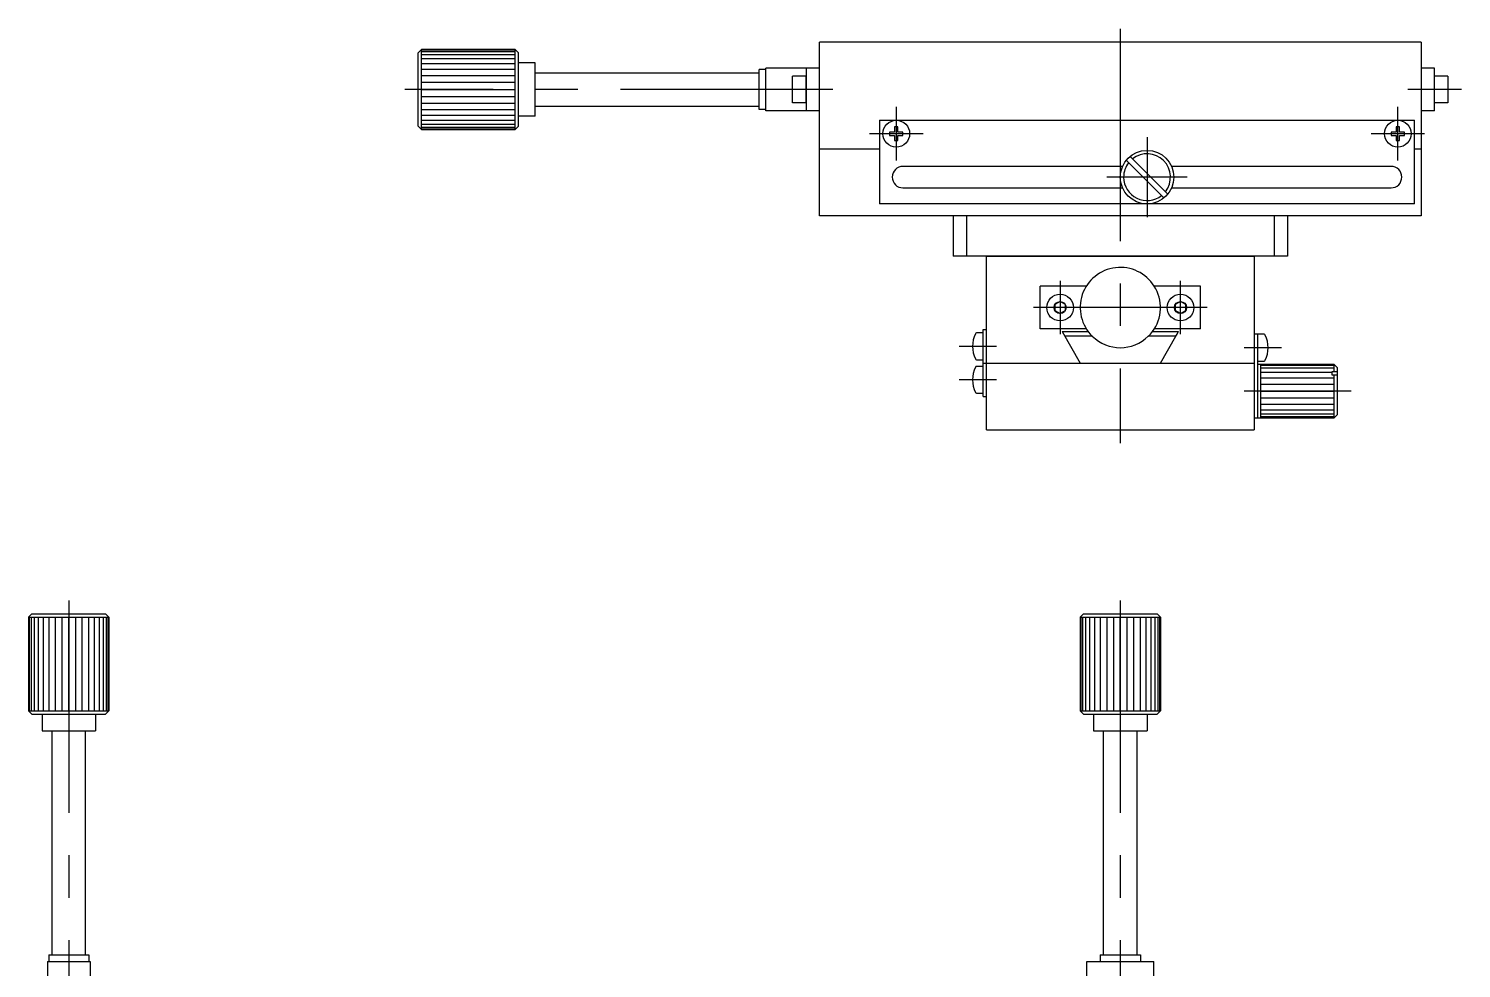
# Model space of a CAD drawing. Extents: x -199 to 404, y -148 to 193.
# Drawn here: x -163.2 to 51, y 52 to 192.5 of the extents above; entities that cross this region are included whole.
import ezdxf

# ---------------------------------------------------------------- set-up
doc = ezdxf.new("R2010")
doc.units = 0
doc.linetypes.add('CENTER', pattern=[50.8, 31.75, -6.35, 6.35, -6.35])
doc.layers.get('0').update_dxf_attribs({"linetype": 'CONTINUOUS'})
doc.layers.add('CENTER', color=1, linetype='CENTER')

msp = doc.modelspace()

# ---------------------------------------------------------------- linework, layer by layer
at = {"color": 7, "linetype": 'CONTINUOUS'}
for p, q in [((-105, 188.91), (-104.5, 189.41)), ((-105, 185.61), (-105, 188.91)), ((-90.5, 189.41), (-104.5, 189.41)), ((-104.5, 189.32), (-104.5, 189.41)), ((-90.5, 189.32), (-104.5, 189.32)), ((-104.5, 189.05), (-104.5, 189.32)), ((-90.5, 189.05), (-104.5, 189.05)), ((-104.5, 188.61), (-104.5, 189.05)), ((-90.5, 188.61), (-104.5, 188.61)), ((-104.5, 188.01), (-104.5, 188.61)), ((-90.5, 189.41), (-90, 188.91)), ((-90.5, 189.32), (-90.5, 189.41)), ((-90.5, 189.05), (-90.5, 189.32)), ((-90.5, 188.61), (-90.5, 189.05)), ((-90.5, 188.01), (-90.5, 188.61)), ((-90, 177.91), (-90, 188.91)), ((45, 190.51), (-45, 190.51)), ((-45, 164.51), (-45, 190.51)), ((-45, 185.61), (-45, 189.91)), ((45, 190.51), (45, 164.51)), ((45, 190.51), (45, 186.21)), ((-90.5, 188.01), (-104.5, 188.01)), ((-104.5, 187.27), (-104.5, 188.01)), ((-90.5, 187.27), (-104.5, 187.27)), ((-104.5, 186.41), (-104.5, 187.27)), ((-90.5, 186.41), (-104.5, 186.41)), ((-104.5, 185.44), (-104.5, 186.41)), ((-90.5, 187.27), (-90.5, 188.01)), ((-90.5, 186.41), (-90.5, 187.27)), ((-90.5, 185.44), (-90.5, 186.41)), ((-87.5, 187.41), (-90, 187.41)), ((-87.5, 179.41), (-87.5, 187.41)), ((-87.5, 185.91), (-87.5, 187.41)), ((-54, 185.91), (-54, 186.41)), ((-53, 186.41), (-54, 186.41)), ((-53, 180.21), (-53, 186.61)), ((-47, 186.61), (-53, 186.61)), ((-47, 186.61), (-47, 180.21)), ((-45, 186.61), (-47, 186.61)), ((47, 186.61), (45, 186.61)), ((47, 180.21), (47, 186.61)), ((-105, 185.41), (-105, 185.61)), ((-105, 181.41), (-105, 185.41)), ((-90.5, 185.44), (-104.5, 185.44)), ((-104.5, 184.46), (-104.5, 185.44)), ((-90.5, 184.46), (-104.5, 184.46)), ((-104.5, 183.41), (-104.5, 184.46)), ((-90.5, 184.46), (-90.5, 185.44)), ((-90.5, 183.41), (-90.5, 184.46)), ((-87.5, 185.91), (-54, 185.91)), ((-87.5, 180.91), (-87.5, 185.91)), ((-54, 180.91), (-54, 185.91)), ((-49, 181.41), (-49, 185.41)), ((-47, 185.41), (-49, 185.41)), ((-47, 181.41), (-47, 185.41)), ((49, 185.41), (47, 185.41)), ((49, 185.41), (49, 181.41)), ((-104.5, 183.41), (-90.5, 183.41)), ((-104.5, 177.41), (-104.5, 183.41)), ((-104.5, 182.37), (-90.5, 182.37)), ((-90.5, 177.41), (-90.5, 183.41)), ((-105, 177.91), (-105, 181.41)), ((-104.5, 181.39), (-90.5, 181.39)), ((-104.5, 180.41), (-90.5, 180.41)), ((-87.5, 180.91), (-54, 180.91)), ((-87.5, 179.41), (-87.5, 180.91)), ((-54, 180.41), (-54, 180.91)), ((-53, 180.41), (-54, 180.41)), ((-47, 180.21), (-53, 180.21)), ((-47, 181.41), (-49, 181.41)), ((-45, 180.21), (-47, 180.21)), ((47, 180.21), (45, 180.21)), ((49, 181.41), (47, 181.41)), ((-105, 177.91), (-104.5, 177.41)), ((-104.5, 179.56), (-90.5, 179.56)), ((-104.5, 178.82), (-90.5, 178.82)), ((-104.5, 178.22), (-90.5, 178.22)), ((-90, 177.91), (-90.5, 177.41)), ((-87.5, 179.41), (-90, 179.41)), ((-87.5, 179.41), (-90, 179.41)), ((-36, 178.81), (44, 178.81)), ((-36, 178.81), (-36, 174.51)), ((44, 174.51), (44, 178.81)), ((-104.5, 177.78), (-90.5, 177.78)), ((-104.5, 177.51), (-90.5, 177.51)), ((-104.5, 177.41), (-90.5, 177.41)), ((-90.5, 177.41), (-104.5, 177.41)), ((-33.75, 177.06), (-34.5, 177.06)), ((-34.5, 177.06), (-34.5, 176.56)), ((-34.5, 176.56), (-33.75, 176.56)), ((-33.25, 177.81), (-33.75, 177.81)), ((-33.75, 177.81), (-33.75, 177.06)), ((-33.75, 176.56), (-33.75, 175.81)), ((-33.75, 175.81), (-33.25, 175.81)), ((-33.25, 177.06), (-33.25, 177.81)), ((-32.5, 177.06), (-33.25, 177.06)), ((-33.25, 175.81), (-33.25, 176.56)), ((-33.25, 176.56), (-32.5, 176.56)), ((-32.5, 176.56), (-32.5, 177.06)), ((40.5, 177.06), (40.5, 176.56)), ((41.25, 177.06), (40.5, 177.06)), ((40.5, 176.56), (41.25, 176.56)), ((41.25, 177.81), (41.25, 177.06)), ((41.75, 177.81), (41.25, 177.81)), ((41.25, 176.56), (41.25, 175.81)), ((41.25, 175.81), (41.75, 175.81)), ((41.75, 177.06), (41.75, 177.81)), ((42.5, 177.06), (41.75, 177.06)), ((41.75, 176.56), (42.5, 176.56)), ((41.75, 175.81), (41.75, 176.56)), ((42.5, 176.56), (42.5, 177.06)), ((-36, 174.51), (-45, 174.51)), ((-36, 174.51), (-36, 166.31)), ((44, 166.31), (44, 174.51)), ((45, 174.51), (44, 174.51)), ((0.33, 171.91), (-32.5, 171.91)), ((6.53, 167.22), (0.9, 172.85)), ((7.1, 167.78), (1.47, 173.41)), ((40.5, 171.91), (7.67, 171.91)), ((-32.5, 168.71), (0.33, 168.71)), ((7.67, 168.71), (40.5, 168.71)), ((44, 166.31), (-36, 166.31)), ((45, 164.51), (-45, 164.51)), ((-25, 164.51), (-25, 158.51)), ((-23, 164.51), (-23, 158.51)), ((23, 164.51), (23, 158.51)), ((25, 164.51), (25, 158.51)), ((25, 158.51), (-25, 158.51)), ((-20, 158.51), (20, 158.51)), ((-20, 158.51), (20, 158.51)), ((-20, 132.51), (-20, 158.51)), ((20, 158.51), (20, 134.31)), ((-5.08, 154.01), (-12, 154.01)), ((-12, 147.61), (-12, 154.01)), ((12, 154.01), (5.08, 154.01)), ((12, 147.61), (12, 154.01)), ((-9, 151.71), (-9.78, 151.26)), ((-9.78, 151.26), (-9.78, 150.36)), ((-9.78, 150.36), (-9, 149.91)), ((-8.22, 151.26), (-9, 151.71)), ((-8.22, 150.36), (-9, 149.91)), ((-8.22, 150.36), (-8.22, 151.26)), ((9, 151.71), (8.22, 151.26)), ((8.22, 151.26), (8.22, 150.36)), ((9, 149.91), (8.22, 150.36)), ((9.78, 151.26), (9, 151.71)), ((9, 149.91), (9.78, 150.36)), ((9.78, 150.36), (9.78, 151.26)), ((-20.5, 147.01), (-21.49, 147.01)), ((-20.5, 137.51), (-20.5, 147.51)), ((-20.5, 147.51), (-20, 147.51)), ((-20, 147.21), (-20, 147.51)), ((-5.08, 147.61), (-12, 147.61)), ((-8.71, 147.21), (-6, 142.51)), ((-8.71, 147.21), (-4.8, 147.21)), ((-4.18, 146.51), (-8.31, 146.51)), ((8.31, 146.51), (4.18, 146.51)), ((4.8, 147.21), (8.71, 147.21)), ((12, 147.61), (5.08, 147.61)), ((6, 142.51), (8.31, 146.51)), ((8.31, 146.51), (8.71, 147.21)), ((8.31, 146.51), (8.48, 146.81)), ((20.5, 146.81), (20, 146.81)), ((20.5, 146.81), (20.5, 134.31)), ((21.49, 146.81), (20.5, 146.81)), ((-21.49, 143.01), (-20.5, 143.01)), ((-20.5, 142.01), (-21.49, 142.01)), ((-20.5, 142.51), (20, 142.51)), ((20.5, 142.81), (21.49, 142.81)), ((32, 142.31), (20.5, 142.31)), ((21, 134.31), (21, 142.31)), ((21, 142.18), (32, 142.18)), ((21, 141.78), (32, 141.78)), ((32, 141.24), (32, 142.31)), ((32, 142.31), (32.5, 141.81)), ((32.5, 134.81), (32.5, 141.81)), ((21, 141.14), (31.7, 141.14)), ((21, 140.31), (32, 140.31)), ((21, 139.35), (32, 139.35)), ((31.7, 140.68), (31.7, 141.24)), ((31.7, 141.24), (32.5, 141.24)), ((32.5, 140.68), (31.7, 140.68)), ((32, 134.31), (32, 140.68)), ((-21.49, 138.01), (-20.5, 138.01)), ((-20.5, 137.51), (-20, 137.51)), ((21, 138.31), (32, 138.31)), ((32, 137.28), (21, 137.28)), ((32, 136.31), (21, 136.31)), ((32, 135.49), (21, 135.49)), ((20, 134.31), (32, 134.31)), ((20, 134.31), (20, 132.51)), ((32, 134.85), (21, 134.85)), ((21, 134.56), (21, 134.31)), ((32, 134.45), (21, 134.45)), ((32.5, 134.81), (32, 134.31)), ((-20, 132.51), (20, 132.51)), ((-163.25, 104.5), (-162.75, 105)), ((-162.75, 105), (-159.45, 105)), ((-159.45, 105), (-159.25, 105)), ((-159.25, 105), (-155.25, 105)), ((-155.25, 105), (-151.75, 105)), ((-151.25, 104.5), (-151.75, 105)), ((-6, 104.5), (-5.5, 105)), ((-5.5, 105), (-2.2, 105)), ((-2.2, 105), (-2, 105)), ((-2, 105), (2, 105)), ((2, 105), (5.5, 105)), ((6, 104.5), (5.5, 105)), ((-163.25, 104.5), (-163.25, 90.5)), ((-163.25, 104.5), (-163.16, 104.5)), ((-163.16, 104.5), (-163.16, 90.5)), ((-163.16, 104.5), (-162.89, 104.5)), ((-162.89, 104.5), (-162.89, 90.5)), ((-162.89, 104.5), (-162.44, 104.5)), ((-162.44, 104.5), (-162.44, 90.5)), ((-162.44, 104.5), (-161.84, 104.5)), ((-161.84, 104.5), (-161.84, 90.5)), ((-161.84, 104.5), (-161.1, 104.5)), ((-161.1, 104.5), (-161.1, 90.5)), ((-161.1, 104.5), (-160.25, 104.5)), ((-160.25, 104.5), (-160.25, 90.5)), ((-160.25, 104.5), (-159.27, 104.5)), ((-159.27, 104.5), (-159.27, 90.5)), ((-159.27, 104.5), (-158.29, 104.5)), ((-158.29, 104.5), (-158.29, 90.5)), ((-158.29, 104.5), (-157.25, 104.5)), ((-157.25, 90.5), (-157.25, 104.5)), ((-157.25, 104.5), (-151.25, 104.5)), ((-156.21, 90.5), (-156.21, 104.5)), ((-155.23, 90.5), (-155.23, 104.5)), ((-154.25, 90.5), (-154.25, 104.5)), ((-153.39, 90.5), (-153.39, 104.5)), ((-152.65, 90.5), (-152.65, 104.5)), ((-152.05, 90.5), (-152.05, 104.5)), ((-151.61, 90.5), (-151.61, 104.5)), ((-151.34, 90.5), (-151.34, 104.5)), ((-151.25, 104.5), (-151.25, 90.5)), ((-151.25, 90.5), (-151.25, 104.5)), ((-6, 104.5), (-6, 90.5)), ((-6, 104.5), (-5.91, 104.5)), ((-5.91, 104.5), (-5.91, 90.5)), ((-5.91, 104.5), (-5.64, 104.5)), ((-5.64, 104.5), (-5.64, 90.5)), ((-5.64, 104.5), (-5.2, 104.5)), ((-5.2, 104.5), (-5.2, 90.5)), ((-5.2, 104.5), (-4.6, 104.5)), ((-4.6, 104.5), (-4.6, 90.5)), ((-4.6, 104.5), (-3.86, 104.5)), ((-3.86, 104.5), (-3.86, 90.5)), ((-3.86, 104.5), (-3, 104.5)), ((-3, 104.5), (-3, 90.5)), ((-3, 104.5), (-2.02, 104.5)), ((-2.02, 104.5), (-2.02, 90.5)), ((-2.02, 104.5), (-1.04, 104.5)), ((-1.04, 104.5), (-1.04, 90.5)), ((-1.04, 104.5), (0, 104.5)), ((0, 90.5), (0, 104.5)), ((0, 104.5), (6, 104.5)), ((1.04, 90.5), (1.04, 104.5)), ((2.02, 90.5), (2.02, 104.5)), ((3, 90.5), (3, 104.5)), ((3.86, 90.5), (3.86, 104.5)), ((4.6, 90.5), (4.6, 104.5)), ((5.2, 90.5), (5.2, 104.5)), ((5.64, 90.5), (5.64, 104.5)), ((5.91, 90.5), (5.91, 104.5)), ((6, 104.5), (6, 90.5)), ((6, 90.5), (6, 104.5)), ((-163.25, 90.5), (-163.16, 90.5)), ((-162.75, 90), (-163.25, 90.5)), ((-163.16, 90.5), (-162.89, 90.5)), ((-162.89, 90.5), (-162.44, 90.5)), ((-162.75, 90), (-151.75, 90)), ((-162.44, 90.5), (-161.84, 90.5)), ((-161.84, 90.5), (-161.1, 90.5)), ((-161.25, 90), (-153.25, 90)), ((-161.25, 90), (-161.25, 87.5)), ((-161.1, 90.5), (-160.25, 90.5)), ((-160.25, 90.5), (-159.27, 90.5)), ((-159.27, 90.5), (-158.29, 90.5)), ((-158.29, 90.5), (-157.25, 90.5)), ((-157.25, 90.5), (-151.25, 90.5)), ((-153.25, 90), (-153.25, 87.5)), ((-153.25, 90), (-153.25, 87.5)), ((-152.05, 90.5), (-151.61, 90.5)), ((-151.25, 90.5), (-151.75, 90)), ((-151.61, 90.5), (-151.34, 90.5)), ((-151.34, 90.5), (-151.25, 90.5)), ((-6, 90.5), (-5.91, 90.5)), ((-5.5, 90), (-6, 90.5)), ((-5.91, 90.5), (-5.64, 90.5)), ((-5.64, 90.5), (-5.2, 90.5)), ((-5.5, 90), (5.5, 90)), ((-5.2, 90.5), (-4.6, 90.5)), ((-4.6, 90.5), (-3.86, 90.5)), ((-4, 90), (-4, 87.5)), ((-4, 90), (4, 90)), ((-3.86, 90.5), (-3, 90.5)), ((-3, 90.5), (-2.02, 90.5)), ((-2.02, 90.5), (-1.04, 90.5)), ((-1.04, 90.5), (0, 90.5)), ((0, 90.5), (6, 90.5)), ((4, 90), (4, 87.5)), ((4, 90), (4, 87.5)), ((6, 90.5), (5.5, 90)), ((-161.25, 87.5), (-153.25, 87.5)), ((-161.25, 87.5), (-159.75, 87.5)), ((-159.75, 54), (-159.75, 87.5)), ((-159.75, 87.5), (-154.75, 87.5)), ((-154.75, 54), (-154.75, 87.5)), ((-154.75, 87.5), (-153.25, 87.5)), ((-4, 87.5), (-2.5, 87.5)), ((-4, 87.5), (4, 87.5)), ((-2.5, 54), (-2.5, 87.5)), ((-2.5, 87.5), (2.5, 87.5)), ((2.5, 54), (2.5, 87.5)), ((2.5, 87.5), (4, 87.5)), ((-160.25, 54), (-160.25, 53)), ((-160.25, 54), (-159.75, 54)), ((-159.75, 54), (-154.75, 54)), ((-154.75, 54), (-154.25, 54)), ((-154.25, 54), (-154.25, 53)), ((-3, 54), (-2.5, 54)), ((-3, 54), (-3, 53)), ((-2.5, 54), (2.5, 54)), ((2.5, 54), (3, 54)), ((3, 54), (3, 53)), ((-160.45, 53), (-154.05, 53)), ((-160.45, 53), (-160.45, 47)), ((-154.05, 53), (-154.05, 47)), ((-5, 53), (-3, 53)), ((-5, 47), (-5, 53)), ((-3, 53), (3, 53)), ((3, 53), (5, 53)), ((5, 47), (5, 53))]:
    msp.add_line(p, q, dxfattribs=at)
for centre, radius in [((-33.5, 176.81), 2), ((41.5, 176.81), 2), ((4, 170.31), 4), ((-9, 150.81), 2), ((9, 150.81), 2), ((-9, 150.81), 0.9), ((9, 150.81), 0.9)]:
    msp.add_circle(centre, radius, dxfattribs=at)
for centre, radius, start, end in [((4, 170.31), 3.5, 321.5624, 128.4376), ((-32.5, 170.31), 1.6, 90, 270), ((4, 170.31), 3.5, 141.5624, 180), ((40.5, 170.31), 1.6, 270, 90), ((4, 170.31), 3.5, 180, 308.4376), ((0, 150.81), 6, 32.231, 225.78), ((0, 150.81), 6, 323.1301, 32.231), ((-17.75, 145.01), 4.35, 154.3284, 205.6716), ((-21.49, 146.81), 0.2, 90, 154.3284), ((0, 150.81), 6, 225.78, 314.22), ((0, 150.81), 6, 314.22, 323.1301), ((21.49, 146.61), 0.2, 25.6716, 90), ((17.75, 144.81), 4.35, 334.3284, 25.6716), ((-17.75, 140.01), 4.35, 154.3284, 205.6716), ((-21.49, 143.21), 0.2, 205.6716, 270), ((-21.49, 141.81), 0.2, 90, 154.3284), ((21.49, 143.01), 0.2, 270, 334.3284), ((-21.49, 138.21), 0.2, 205.6716, 270)]:
    msp.add_arc(centre, radius, start, end, dxfattribs=at)
at = {"layer": 'CENTER', "color": 1, "linetype": 'CENTER'}
for p, q in [((0, 192.51), (0, 130.51)), ((-43, 183.41), (-107, 183.41)), ((51, 183.41), (43, 183.41)), ((-33.5, 180.81), (-33.5, 172.81)), ((41.5, 172.81), (41.5, 180.81)), ((-29.5, 176.81), (-37.5, 176.81)), ((4, 176.31), (4, 164.31)), ((45.5, 176.81), (37.5, 176.81)), ((10, 170.31), (-2, 170.31)), ((-9, 154.81), (-9, 146.81)), ((9, 146.81), (9, 154.81)), ((13, 150.81), (-13, 150.81)), ((-18.5, 145.01), (-24.1, 145.01)), ((24.1, 144.81), (18.5, 144.81)), ((-18.5, 140.01), (-24.1, 140.01)), ((34.5, 138.31), (18.5, 138.31)), ((-157.25, 107), (-157.25, 43)), ((0, 107), (0, -47))]:
    msp.add_line(p, q, dxfattribs=at)

doc.saveas('drawing.dxf')
